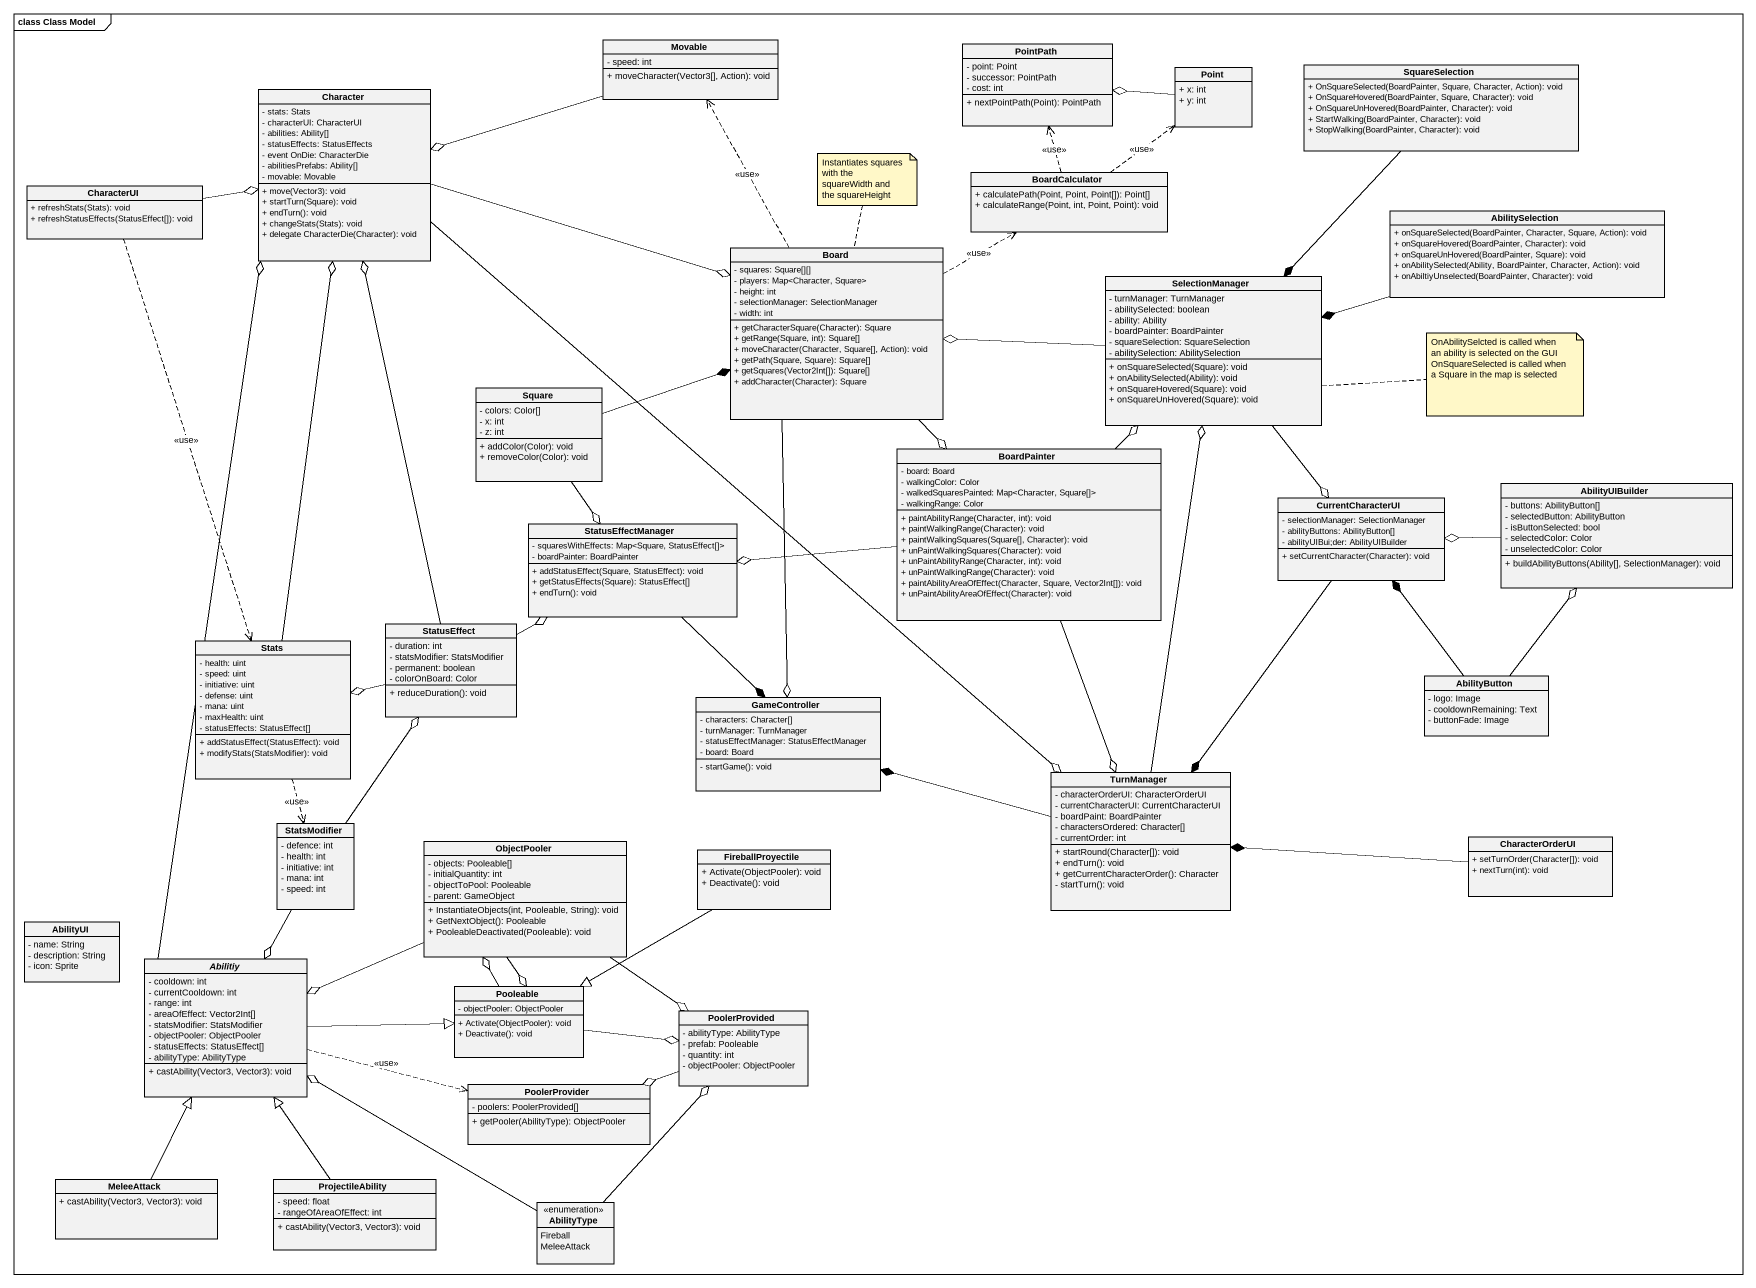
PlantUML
@startuml
mainframe class Class Model
hide circle
hide empty members
skinparam classAttributeIconSize 0
class Movable {
  - speed: int
  + moveCharacter(Vector3[], Action): void
}
class PointPath {
  - point: Point
  - successor: PointPath
  - cost: int
  + nextPointPath(Point): PointPath
}
class Point {
  + x: int
  + y: int
}
class SquareSelection {
  + OnSquareSelected(BoardPainter, Square, Character, Action): void
  + OnSquareHovered(BoardPainter, Square, Character): void
  + OnSquareUnHovered(BoardPainter, Character): void
  + StartWalking(BoardPainter, Character): void
  + StopWalking(BoardPainter, Character): void
}
class Character {
  - stats: Stats
  - characterUI: CharacterUI
  - abilities: Ability[]
  - statusEffects: StatusEffects
  - event OnDie: CharacterDie
  - abilitiesPrefabs: Ability[]
  - movable: Movable
  + move(Vector3): void
  + startTurn(Square): void
  + endTurn(): void
  + changeStats(Stats): void
  + delegate CharacterDie(Character): void
}
class CharacterUI {
  + refreshStats(Stats): void
  + refreshStatusEffects(StatusEffect[]): void
}
class BoardCalculator {
  + calculatePath(Point, Point, Point[]): Point[]
  + calculateRange(Point, int, Point, Point): void
}
class AbilitySelection {
  + onSquareSelected(BoardPainter, Character, Square, Action): void
  + onSquareHovered(BoardPainter, Character): void
  + onSquareUnHovered(BoardPainter, Square): void
  + onAbilitySelected(Ability, BoardPainter, Character, Action): void
  + onAbiltiyUnselected(BoardPainter, Character): void
}
class Board {
  - squares: Square[][]
  - players: Map<Character, Square>
  - height: int
  - selectionManager: SelectionManager
  - width: int
  + getCharacterSquare(Character): Square
  + getRange(Square, int): Square[]
  + moveCharacter(Character, Square[], Action): void
  + getPath(Square, Square): Square[]
  + getSquares(Vector2Int[]): Square[]
  + addCharacter(Character): Square
}
class SelectionManager {
  - turnManager: TurnManager
  - abilitySelected: boolean
  - ability: Ability
  - boardPainter: BoardPainter
  - squareSelection: SquareSelection
  - abilitySelection: AbilitySelection
  + onSquareSelected(Square): void
  + onAbilitySelected(Ability): void
  + onSquareHovered(Square): void
  + onSquareUnHovered(Square): void
}
class Square {
  - colors: Color[]
  - x: int
  - z: int
  + addColor(Color): void
  + removeColor(Color): void
}
class BoardPainter {
  - board: Board
  - walkingColor: Color
  - walkedSquaresPainted: Map<Character, Square[]>
  - walkingRange: Color
  + paintAbilityRange(Character, int): void
  + paintWalkingRange(Character): void
  + paintWalkingSquares(Square[], Character): void
  + unPaintWalkingSquares(Character): void
  + unPaintAbilityRange(Character, int): void
  + unPaintWalkingRange(Character): void
  + paintAbilityAreaOfEffect(Character, Square, Vector2Int[]): void
  + unPaintAbilityAreaOfEffect(Character): void
}
class CurrentCharacterUI {
  - selectionManager: SelectionManager
  - abilityButtons: AbilityButton[]
  - abilityUIBui;der: AbilityUIBuilder
  + setCurrentCharacter(Character): void
}
class AbilityUIBuilder {
  - buttons: AbilityButton[]
  - selectedButton: AbilityButton
  - isButtonSelected: bool
  - selectedColor: Color
  - unselectedColor: Color
  + buildAbilityButtons(Ability[], SelectionManager): void
}
class StatusEffectManager {
  - squaresWithEffects: Map<Square, StatusEffect[]>
  - boardPainter: BoardPainter
  + addStatusEffect(Square, StatusEffect): void
  + getStatusEffects(Square): StatusEffect[]
  + endTurn(): void
}
class StatusEffect {
  - duration: int
  - statsModifier: StatsModifier
  - permanent: boolean
  - colorOnBoard: Color
  + reduceDuration(): void
}
class Stats {
  - health: uint
  - speed: uint
  - initiative: uint
  - defense: uint
  - mana: uint
  - maxHealth: uint
  - statusEffects: StatusEffect[]
  + addStatusEffect(StatusEffect): void
  + modifyStats(StatsModifier): void
}
class GameController {
  - characters: Character[]
  - turnManager: TurnManager
  - statusEffectManager: StatusEffectManager
  - board: Board
  - startGame(): void
}
class AbilityButton {
  - logo: Image
  - cooldownRemaining: Text
  - buttonFade: Image
}
class TurnManager {
  - characterOrderUI: CharacterOrderUI
  - currentCharacterUI: CurrentCharacterUI
  - boardPaint: BoardPainter
  - charactersOrdered: Character[]
  - currentOrder: int
  + startRound(Character[]): void
  + endTurn(): void
  + getCurrentCharacterOrder(): Character
  - startTurn(): void
}
class StatsModifier {
  - defence: int
  - health: int
  - initiative: int
  - mana: int
  - speed: int
}
class ObjectPooler {
  - objects: Pooleable[]
  - initialQuantity: int
  - objectToPool: Pooleable
  - parent: GameObject
  + InstantiateObjects(int, Pooleable, String): void
  + GetNextObject(): Pooleable
  + PooleableDeactivated(Pooleable): void
}
class FireballProyectile {
  + Activate(ObjectPooler): void
  + Deactivate(): void
}
class CharacterOrderUI {
  + setTurnOrder(Character[]): void
  + nextTurn(int): void
}
class AbilityUI {
  - name: String
  - description: String
  - icon: Sprite
}
abstract class Abilitiy {
  - cooldown: int
  - currentCooldown: int
  - range: int
  - areaOfEffect: Vector2Int[]
  - statsModifier: StatsModifier
  - objectPooler: ObjectPooler
  - statusEffects: StatusEffect[]
  - abilityType: AbilityType
  + castAbility(Vector3, Vector3): void
}
class Pooleable {
  - objectPooler: ObjectPooler
  + Activate(ObjectPooler): void
  + Deactivate(): void
}
class PoolerProvided {
  - abilityType: AbilityType
  - prefab: Pooleable
  - quantity: int
  - objectPooler: ObjectPooler
}
class PoolerProvider {
  - poolers: PoolerProvided[]
  + getPooler(AbilityType): ObjectPooler
}
class MeleeAttack {
  + castAbility(Vector3, Vector3): void
}
class ProjectileAbility {
  - speed: float
  - rangeOfAreaOfEffect: int
  + castAbility(Vector3, Vector3): void
}
enum AbilityType {
  Fireball
  MeleeAttack
}
Movable -left-o Character
Point -left-o PointPath
SquareSelection --* SelectionManager
Character -right-o Board
Character --o TurnManager
CharacterUI -right-o Character
CharacterUI ..> Stats : <<use>>
BoardCalculator .up.> PointPath : <<use>>
BoardCalculator .up.> Point : <<use>>
AbilitySelection -left-* SelectionManager
Board .up.> Movable : <<use>>
Board .right.> BoardCalculator : <<use>>
Board --o BoardPainter
Board --o GameController
SelectionManager -left-o Board
SelectionManager --o CurrentCharacterUI
Square -right-* Board
Square --o StatusEffectManager
BoardPainter -up-o SelectionManager
BoardPainter -left-o StatusEffectManager
BoardPainter --o TurnManager
CurrentCharacterUI --* TurnManager
AbilityUIBuilder -left-o CurrentCharacterUI
StatusEffectManager --* GameController
StatusEffect -up-o Character
StatusEffect -right-o StatusEffectManager
StatusEffect -left-o Stats
Stats -up-o Character
Stats ..> StatsModifier : <<use>>
AbilityButton -up-* CurrentCharacterUI
AbilityButton -up-o AbilityUIBuilder
TurnManager -up-o SelectionManager
TurnManager -left-* GameController
StatsModifier -up-o StatusEffect
StatsModifier --o Abilitiy
ObjectPooler -left-o Abilitiy
ObjectPooler --o Pooleable
ObjectPooler --o PoolerProvided
FireballProyectile -left-|> Pooleable
CharacterOrderUI -left-* TurnManager
Abilitiy -up-o Character
Abilitiy -right-|> Pooleable
Abilitiy .right.> PoolerProvider : <<use>>
Pooleable -up-o ObjectPooler
Pooleable -right-o PoolerProvided
PoolerProvided -left-o PoolerProvider
MeleeAttack -up-|> Abilitiy
ProjectileAbility -up-|> Abilitiy
AbilityType -left-o Abilitiy
AbilityType -up-o PoolerProvided
note top of Board : Instantiates squares with the squareWidth and the squareHeight
note right of SelectionManager
  OnAbilitySelcted is called when an ability is selected on the GUI
  OnSquareSelected is called when a Square in the map is selected
end note
@enduml
